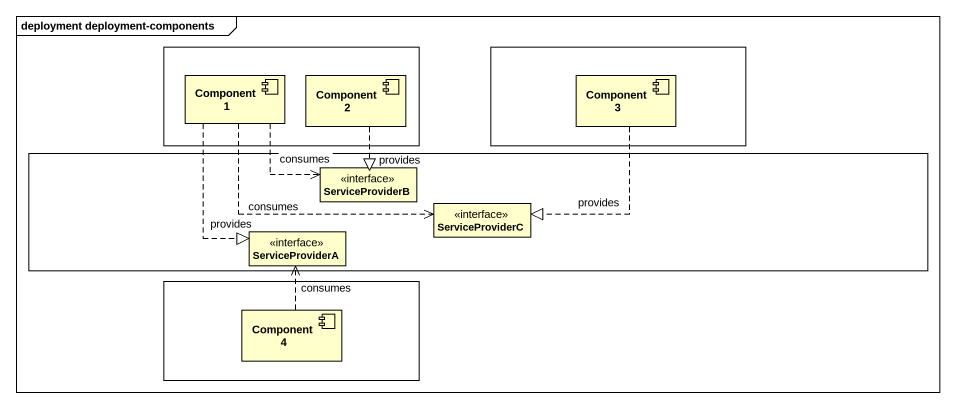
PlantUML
@startuml
mainframe deployment deployment-components
allowmixing
hide circle
hide empty members
rectangle " " as rectangle1 {
  component "Component 1" as Component_1
  component "Component 2" as Component_2
}
rectangle " " as rectangle2 {
  component "Component 3" as Component_3
}
rectangle " " as rectangle3 {
  interface ServiceProviderB
  interface ServiceProviderC
  interface ServiceProviderA
}
rectangle " " as rectangle4 {
  component "Component 4" as Component_4
}
Component_1 ..> ServiceProviderB : consumes
Component_1 .right.> ServiceProviderC : consumes
Component_1 ..|> ServiceProviderA : provides
Component_2 ..|> ServiceProviderB : provides
Component_3 ..|> ServiceProviderC : provides
Component_4 .up.> ServiceProviderA : consumes
@enduml
